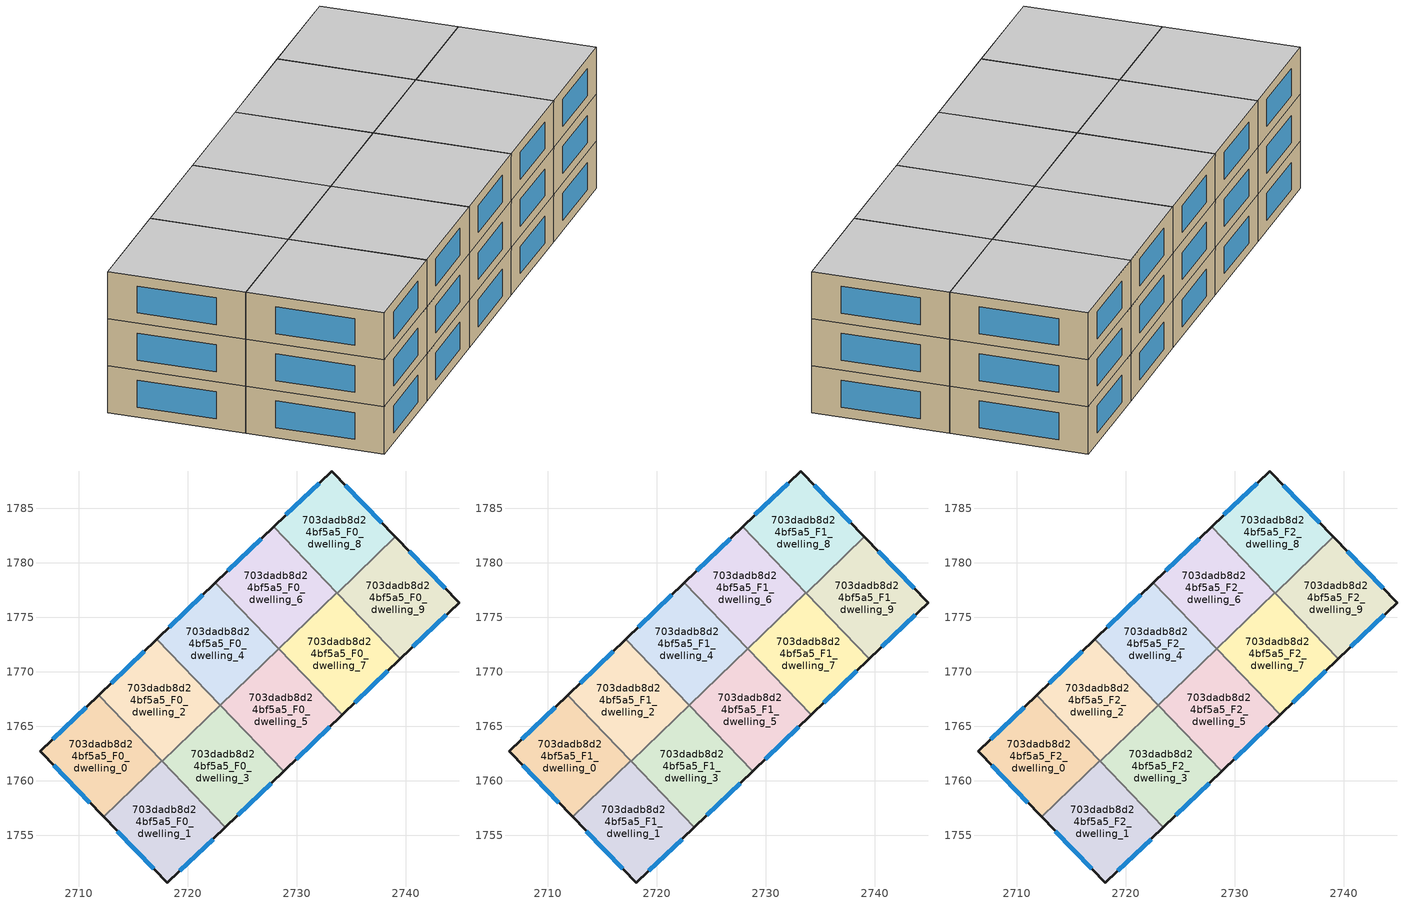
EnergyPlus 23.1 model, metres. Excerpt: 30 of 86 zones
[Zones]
703dadb8d24bf5a5_F0_dwelling_0
 floor ground (EU_floor_Construction): 2711.8,1767.86 2717.61,1761.82 2712.26,1756.67 2706.43,1762.7 z0
 wall outside (EU_wall_Construction): 2711.8,1767.86 2706.43,1762.7 2712.26,1756.67 z0:3
 wall to 703dadb8d24bf5a5_F0_dwelling_1 (EU_wall_Construction): 2712.26,1756.67 2717.61,1761.82 z0:3
 wall to 703dadb8d24bf5a5_F0_dwelling_2 (EU_wall_Construction): 2717.61,1761.82 2711.8,1767.86 z0:3
 window (EU_Window_Construction): 2707.68,1761.41 2711.01,1757.96 / 2710.65,1766.75 2707.58,1763.8 z0.64:2.36
703dadb8d24bf5a5_F0_dwelling_1
 floor ground (EU_floor_Construction): 2717.61,1761.82 2723.45,1755.75 2718.12,1750.63 2712.26,1756.67 z0
 wall outside (EU_wall_Construction): 2712.26,1756.67 2718.12,1750.63 2723.45,1755.75 z0:3
 wall to 703dadb8d24bf5a5_F0_dwelling_3 (EU_wall_Construction): 2723.45,1755.75 2717.62,1761.8 z0:3
 wall to 703dadb8d24bf5a5_F0_dwelling_2 (EU_wall_Construction): 2717.62,1761.8 2717.61,1761.82 z0:3
 window (EU_Window_Construction): 2713.52,1755.38 2716.87,1751.92 / 2719.26,1751.72 2722.31,1754.65 z0.64:2.36
703dadb8d24bf5a5_F0_dwelling_2
 floor ground (EU_floor_Construction): 2717.15,1773 2722.97,1766.95 2717.62,1761.8 2711.8,1767.86 z0
 wall outside (EU_wall_Construction): 2717.15,1773 2711.8,1767.86 z0:3
 wall to 703dadb8d24bf5a5_F0_dwelling_3 (EU_wall_Construction): 2717.62,1761.8 2722.97,1766.95 z0:3
 wall to 703dadb8d24bf5a5_F0_dwelling_4 (EU_wall_Construction): 2722.97,1766.95 2717.15,1773 z0:3
 window (EU_Window_Construction): 2716.01,1771.9 2712.95,1768.96 z0.64:2.36
703dadb8d24bf5a5_F0_dwelling_3
 floor ground (EU_floor_Construction): 2722.97,1766.95 2728.79,1760.89 2723.45,1755.75 2717.62,1761.8 z0
 wall outside (EU_wall_Construction): 2723.45,1755.75 2728.79,1760.89 z0:3
 wall to 703dadb8d24bf5a5_F0_dwelling_5 (EU_wall_Construction): 2728.79,1760.89 2722.97,1766.94 z0:3
 window (EU_Window_Construction): 2724.59,1756.85 2727.65,1759.79 z0.64:2.36
703dadb8d24bf5a5_F0_dwelling_4
 floor ground (EU_floor_Construction): 2722.5,1778.14 2728.32,1772.09 2722.97,1766.95 2717.15,1773 z0
 wall outside (EU_wall_Construction): 2722.5,1778.14 2717.15,1773 z0:3
 wall to 703dadb8d24bf5a5_F0_dwelling_5 (EU_wall_Construction): 2722.97,1766.95 2728.32,1772.09 z0:3
 wall to 703dadb8d24bf5a5_F0_dwelling_6 (EU_wall_Construction): 2728.32,1772.09 2722.5,1778.14 z0:3
 window (EU_Window_Construction): 2721.36,1777.04 2718.3,1774.1 z0.64:2.36
703dadb8d24bf5a5_F0_dwelling_5
 floor ground (EU_floor_Construction): 2728.32,1772.09 2734.14,1766.03 2728.79,1760.89 2722.97,1766.95 z0
 wall outside (EU_wall_Construction): 2728.79,1760.89 2734.14,1766.03 z0:3
 wall to 703dadb8d24bf5a5_F0_dwelling_7 (EU_wall_Construction): 2734.14,1766.03 2728.32,1772.09 z0:3
 window (EU_Window_Construction): 2729.94,1761.99 2733,1764.93 z0.64:2.36
703dadb8d24bf5a5_F0_dwelling_6
 floor ground (EU_floor_Construction): 2727.85,1783.28 2733.67,1777.23 2728.32,1772.09 2722.5,1778.14 z0
 wall outside (EU_wall_Construction): 2727.85,1783.28 2722.5,1778.14 z0:3
 wall to 703dadb8d24bf5a5_F0_dwelling_7 (EU_wall_Construction): 2728.32,1772.09 2733.67,1777.23 z0:3
 wall to 703dadb8d24bf5a5_F0_dwelling_8 (EU_wall_Construction): 2733.67,1777.23 2727.85,1783.28 z0:3
 window (EU_Window_Construction): 2726.71,1782.18 2723.65,1779.24 z0.64:2.36
703dadb8d24bf5a5_F0_dwelling_7
 floor ground (EU_floor_Construction): 2733.67,1777.23 2739.49,1771.18 2734.14,1766.03 2728.32,1772.09 z0
 wall outside (EU_wall_Construction): 2734.14,1766.03 2739.49,1771.18 z0:3
 wall to 703dadb8d24bf5a5_F0_dwelling_9 (EU_wall_Construction): 2739.49,1771.18 2733.69,1777.22 z0:3
 wall to 703dadb8d24bf5a5_F0_dwelling_8 (EU_wall_Construction): 2733.69,1777.22 2733.67,1777.23 z0:3
 window (EU_Window_Construction): 2735.29,1767.14 2738.35,1770.08 z0.64:2.36
703dadb8d24bf5a5_F0_dwelling_8
 floor ground (EU_floor_Construction): 2733.18,1788.4 2739.04,1782.36 2733.69,1777.22 2727.85,1783.28 z0
 wall outside (EU_wall_Construction): 2739.04,1782.36 2733.18,1788.4 2727.85,1783.28 z0:3
 wall to 703dadb8d24bf5a5_F0_dwelling_9 (EU_wall_Construction): 2733.69,1777.22 2739.04,1782.36 z0:3
 window (EU_Window_Construction): 2737.78,1783.66 2734.44,1787.11 / 2732.04,1787.31 2729,1784.38 z0.64:2.36
703dadb8d24bf5a5_F0_dwelling_9
 floor ground (EU_floor_Construction): 2739.04,1782.36 2744.87,1776.35 2739.49,1771.18 2733.69,1777.22 z0
 wall outside (EU_wall_Construction): 2739.49,1771.18 2744.87,1776.35 2739.04,1782.36 z0:3
 window (EU_Window_Construction): 2743.62,1777.64 2740.29,1781.07 / 2740.65,1772.29 2743.72,1775.24 z0.64:2.36
703dadb8d24bf5a5_F1_dwelling_0
 floor to 703dadb8d24bf5a5_F0_dwelling_0 (EU_floor_Construction): 2711.8,1767.86 2717.61,1761.82 2712.26,1756.67 2706.43,1762.7 z3
 wall outside (EU_wall_Construction): 2711.8,1767.86 2706.43,1762.7 2712.26,1756.67 z3:6
 wall to 703dadb8d24bf5a5_F1_dwelling_1 (EU_wall_Construction): 2712.26,1756.67 2717.61,1761.82 z3:6
 wall to 703dadb8d24bf5a5_F1_dwelling_2 (EU_wall_Construction): 2717.61,1761.82 2711.8,1767.86 z3:6
 window (EU_Window_Construction): 2707.68,1761.41 2711.01,1757.96 / 2710.65,1766.75 2707.58,1763.8 z3.64:5.36
703dadb8d24bf5a5_F1_dwelling_1
 floor to 703dadb8d24bf5a5_F0_dwelling_1 (EU_floor_Construction): 2717.61,1761.82 2723.45,1755.75 2718.12,1750.63 2712.26,1756.67 z3
 wall outside (EU_wall_Construction): 2712.26,1756.67 2718.12,1750.63 2723.45,1755.75 z3:6
 wall to 703dadb8d24bf5a5_F1_dwelling_3 (EU_wall_Construction): 2723.45,1755.75 2717.62,1761.8 z3:6
 wall to 703dadb8d24bf5a5_F1_dwelling_2 (EU_wall_Construction): 2717.62,1761.8 2717.61,1761.82 z3:6
 window (EU_Window_Construction): 2713.52,1755.38 2716.87,1751.92 / 2719.26,1751.72 2722.31,1754.65 z3.64:5.36
703dadb8d24bf5a5_F1_dwelling_2
 floor to 703dadb8d24bf5a5_F0_dwelling_2 (EU_floor_Construction): 2717.15,1773 2722.97,1766.95 2717.62,1761.8 2711.8,1767.86 z3
 wall outside (EU_wall_Construction): 2717.15,1773 2711.8,1767.86 z3:6
 wall to 703dadb8d24bf5a5_F1_dwelling_3 (EU_wall_Construction): 2717.62,1761.8 2722.97,1766.95 z3:6
 wall to 703dadb8d24bf5a5_F1_dwelling_4 (EU_wall_Construction): 2722.97,1766.95 2717.15,1773 z3:6
 window (EU_Window_Construction): 2716.01,1771.9 2712.95,1768.96 z3.64:5.36
703dadb8d24bf5a5_F1_dwelling_3
 floor to 703dadb8d24bf5a5_F0_dwelling_3 (EU_floor_Construction): 2722.97,1766.95 2728.79,1760.89 2723.45,1755.75 2717.62,1761.8 z3
 wall outside (EU_wall_Construction): 2723.45,1755.75 2728.79,1760.89 z3:6
 wall to 703dadb8d24bf5a5_F1_dwelling_5 (EU_wall_Construction): 2728.79,1760.89 2722.97,1766.94 z3:6
 window (EU_Window_Construction): 2724.59,1756.85 2727.65,1759.79 z3.64:5.36
703dadb8d24bf5a5_F1_dwelling_4
 floor to 703dadb8d24bf5a5_F0_dwelling_4 (EU_floor_Construction): 2722.5,1778.14 2728.32,1772.09 2722.97,1766.95 2717.15,1773 z3
 wall outside (EU_wall_Construction): 2722.5,1778.14 2717.15,1773 z3:6
 wall to 703dadb8d24bf5a5_F1_dwelling_5 (EU_wall_Construction): 2722.97,1766.95 2728.32,1772.09 z3:6
 wall to 703dadb8d24bf5a5_F1_dwelling_6 (EU_wall_Construction): 2728.32,1772.09 2722.5,1778.14 z3:6
 window (EU_Window_Construction): 2721.36,1777.04 2718.3,1774.1 z3.64:5.36
703dadb8d24bf5a5_F1_dwelling_5
 floor to 703dadb8d24bf5a5_F0_dwelling_5 (EU_floor_Construction): 2728.32,1772.09 2734.14,1766.03 2728.79,1760.89 2722.97,1766.95 z3
 wall outside (EU_wall_Construction): 2728.79,1760.89 2734.14,1766.03 z3:6
 wall to 703dadb8d24bf5a5_F1_dwelling_7 (EU_wall_Construction): 2734.14,1766.03 2728.32,1772.09 z3:6
 window (EU_Window_Construction): 2729.94,1761.99 2733,1764.93 z3.64:5.36
703dadb8d24bf5a5_F1_dwelling_6
 floor to 703dadb8d24bf5a5_F0_dwelling_6 (EU_floor_Construction): 2727.85,1783.28 2733.67,1777.23 2728.32,1772.09 2722.5,1778.14 z3
 wall outside (EU_wall_Construction): 2727.85,1783.28 2722.5,1778.14 z3:6
 wall to 703dadb8d24bf5a5_F1_dwelling_7 (EU_wall_Construction): 2728.32,1772.09 2733.67,1777.23 z3:6
 wall to 703dadb8d24bf5a5_F1_dwelling_8 (EU_wall_Construction): 2733.67,1777.23 2727.85,1783.28 z3:6
 window (EU_Window_Construction): 2726.71,1782.18 2723.65,1779.24 z3.64:5.36
703dadb8d24bf5a5_F1_dwelling_7
 floor to 703dadb8d24bf5a5_F0_dwelling_7 (EU_floor_Construction): 2733.67,1777.23 2739.49,1771.18 2734.14,1766.03 2728.32,1772.09 z3
 wall outside (EU_wall_Construction): 2734.14,1766.03 2739.49,1771.18 z3:6
 wall to 703dadb8d24bf5a5_F1_dwelling_9 (EU_wall_Construction): 2739.49,1771.18 2733.69,1777.22 z3:6
 wall to 703dadb8d24bf5a5_F1_dwelling_8 (EU_wall_Construction): 2733.69,1777.22 2733.67,1777.23 z3:6
 window (EU_Window_Construction): 2735.29,1767.14 2738.35,1770.08 z3.64:5.36
703dadb8d24bf5a5_F1_dwelling_8
 floor to 703dadb8d24bf5a5_F0_dwelling_8 (EU_floor_Construction): 2733.18,1788.4 2739.04,1782.36 2733.69,1777.22 2727.85,1783.28 z3
 wall outside (EU_wall_Construction): 2739.04,1782.36 2733.18,1788.4 2727.85,1783.28 z3:6
 wall to 703dadb8d24bf5a5_F1_dwelling_9 (EU_wall_Construction): 2733.69,1777.22 2739.04,1782.36 z3:6
 window (EU_Window_Construction): 2737.78,1783.66 2734.44,1787.11 / 2732.04,1787.31 2729,1784.38 z3.64:5.36
703dadb8d24bf5a5_F1_dwelling_9
 floor to 703dadb8d24bf5a5_F0_dwelling_9 (EU_floor_Construction): 2739.04,1782.36 2744.87,1776.35 2739.49,1771.18 2733.69,1777.22 z3
 wall outside (EU_wall_Construction): 2739.49,1771.18 2744.87,1776.35 2739.04,1782.36 z3:6
 window (EU_Window_Construction): 2743.62,1777.64 2740.29,1781.07 / 2740.65,1772.29 2743.72,1775.24 z3.64:5.36
703dadb8d24bf5a5_F2_dwelling_0
 floor to 703dadb8d24bf5a5_F1_dwelling_0 (EU_floor_Construction): 2711.8,1767.86 2717.61,1761.82 2712.26,1756.67 2706.43,1762.7 z6
 wall outside (EU_wall_Construction): 2711.8,1767.86 2706.43,1762.7 2712.26,1756.67 z6:9
 wall to 703dadb8d24bf5a5_F2_dwelling_1 (EU_wall_Construction): 2712.26,1756.67 2717.61,1761.82 z6:9
 wall to 703dadb8d24bf5a5_F2_dwelling_2 (EU_wall_Construction): 2717.61,1761.82 2711.8,1767.86 z6:9
 window (EU_Window_Construction): 2707.68,1761.41 2711.01,1757.96 / 2710.65,1766.75 2707.58,1763.8 z6.64:8.36
 ceiling to 703dadb8d24bf5a5_F3_dwelling_0 (EU_floor_Construction): 2717.61,1761.82 2711.8,1767.86 2706.43,1762.7 2712.26,1756.67 z9
703dadb8d24bf5a5_F2_dwelling_1
 floor to 703dadb8d24bf5a5_F1_dwelling_1 (EU_floor_Construction): 2717.61,1761.82 2723.45,1755.75 2718.12,1750.63 2712.26,1756.67 z6
 wall outside (EU_wall_Construction): 2712.26,1756.67 2718.12,1750.63 2723.45,1755.75 z6:9
 wall to 703dadb8d24bf5a5_F2_dwelling_3 (EU_wall_Construction): 2723.45,1755.75 2717.62,1761.8 z6:9
 wall to 703dadb8d24bf5a5_F2_dwelling_2 (EU_wall_Construction): 2717.62,1761.8 2717.61,1761.82 z6:9
 window (EU_Window_Construction): 2713.52,1755.38 2716.87,1751.92 / 2719.26,1751.72 2722.31,1754.65 z6.64:8.36
 ceiling to 703dadb8d24bf5a5_F3_dwelling_1 (EU_floor_Construction): 2723.45,1755.75 2717.61,1761.82 2712.26,1756.67 2718.12,1750.63 z9
703dadb8d24bf5a5_F2_dwelling_2
 floor to 703dadb8d24bf5a5_F1_dwelling_2 (EU_floor_Construction): 2717.15,1773 2722.97,1766.95 2717.62,1761.8 2711.8,1767.86 z6
 wall outside (EU_wall_Construction): 2717.15,1773 2711.8,1767.86 z6:9
 wall to 703dadb8d24bf5a5_F2_dwelling_3 (EU_wall_Construction): 2717.62,1761.8 2722.97,1766.95 z6:9
 wall to 703dadb8d24bf5a5_F2_dwelling_4 (EU_wall_Construction): 2722.97,1766.95 2717.15,1773 z6:9
 window (EU_Window_Construction): 2716.01,1771.9 2712.95,1768.96 z6.64:8.36
 ceiling to 703dadb8d24bf5a5_F3_dwelling_2 (EU_floor_Construction): 2722.97,1766.95 2717.15,1773 2711.8,1767.86 2717.62,1761.8 z9
703dadb8d24bf5a5_F2_dwelling_3
 floor to 703dadb8d24bf5a5_F1_dwelling_3 (EU_floor_Construction): 2722.97,1766.95 2728.79,1760.89 2723.45,1755.75 2717.62,1761.8 z6
 wall outside (EU_wall_Construction): 2723.45,1755.75 2728.79,1760.89 z6:9
 wall to 703dadb8d24bf5a5_F2_dwelling_5 (EU_wall_Construction): 2728.79,1760.89 2722.97,1766.94 z6:9
 window (EU_Window_Construction): 2724.59,1756.85 2727.65,1759.79 z6.64:8.36
 ceiling to 703dadb8d24bf5a5_F3_dwelling_3 (EU_floor_Construction): 2728.79,1760.89 2722.97,1766.95 2717.62,1761.8 2723.45,1755.75 z9
703dadb8d24bf5a5_F2_dwelling_4
 floor to 703dadb8d24bf5a5_F1_dwelling_4 (EU_floor_Construction): 2722.5,1778.14 2728.32,1772.09 2722.97,1766.95 2717.15,1773 z6
 wall outside (EU_wall_Construction): 2722.5,1778.14 2717.15,1773 z6:9
 wall to 703dadb8d24bf5a5_F2_dwelling_5 (EU_wall_Construction): 2722.97,1766.95 2728.32,1772.09 z6:9
 wall to 703dadb8d24bf5a5_F2_dwelling_6 (EU_wall_Construction): 2728.32,1772.09 2722.5,1778.14 z6:9
 window (EU_Window_Construction): 2721.36,1777.04 2718.3,1774.1 z6.64:8.36
 ceiling to 703dadb8d24bf5a5_F3_dwelling_4 (EU_floor_Construction): 2728.32,1772.09 2722.5,1778.14 2717.15,1773 2722.97,1766.95 z9
703dadb8d24bf5a5_F2_dwelling_5
 floor to 703dadb8d24bf5a5_F1_dwelling_5 (EU_floor_Construction): 2728.32,1772.09 2734.14,1766.03 2728.79,1760.89 2722.97,1766.95 z6
 wall outside (EU_wall_Construction): 2728.79,1760.89 2734.14,1766.03 z6:9
 wall to 703dadb8d24bf5a5_F2_dwelling_7 (EU_wall_Construction): 2734.14,1766.03 2728.32,1772.09 z6:9
 window (EU_Window_Construction): 2729.94,1761.99 2733,1764.93 z6.64:8.36
 ceiling to 703dadb8d24bf5a5_F3_dwelling_5 (EU_floor_Construction): 2734.14,1766.03 2728.32,1772.09 2722.97,1766.95 2728.79,1760.89 z9
703dadb8d24bf5a5_F2_dwelling_6
 floor to 703dadb8d24bf5a5_F1_dwelling_6 (EU_floor_Construction): 2727.85,1783.28 2733.67,1777.23 2728.32,1772.09 2722.5,1778.14 z6
 wall outside (EU_wall_Construction): 2727.85,1783.28 2722.5,1778.14 z6:9
 wall to 703dadb8d24bf5a5_F2_dwelling_7 (EU_wall_Construction): 2728.32,1772.09 2733.67,1777.23 z6:9
 wall to 703dadb8d24bf5a5_F2_dwelling_8 (EU_wall_Construction): 2733.67,1777.23 2727.85,1783.28 z6:9
 window (EU_Window_Construction): 2726.71,1782.18 2723.65,1779.24 z6.64:8.36
 ceiling to 703dadb8d24bf5a5_F3_dwelling_6 (EU_floor_Construction): 2733.67,1777.23 2727.85,1783.28 2722.5,1778.14 2728.32,1772.09 z9
703dadb8d24bf5a5_F2_dwelling_7
 floor to 703dadb8d24bf5a5_F1_dwelling_7 (EU_floor_Construction): 2733.67,1777.23 2739.49,1771.18 2734.14,1766.03 2728.32,1772.09 z6
 wall outside (EU_wall_Construction): 2734.14,1766.03 2739.49,1771.18 z6:9
 wall to 703dadb8d24bf5a5_F2_dwelling_9 (EU_wall_Construction): 2739.49,1771.18 2733.69,1777.22 z6:9
 wall to 703dadb8d24bf5a5_F2_dwelling_8 (EU_wall_Construction): 2733.69,1777.22 2733.67,1777.23 z6:9
 window (EU_Window_Construction): 2735.29,1767.14 2738.35,1770.08 z6.64:8.36
 ceiling to 703dadb8d24bf5a5_F3_dwelling_7 (EU_floor_Construction): 2739.49,1771.18 2733.67,1777.23 2728.32,1772.09 2734.14,1766.03 z9
703dadb8d24bf5a5_F2_dwelling_8
 floor to 703dadb8d24bf5a5_F1_dwelling_8 (EU_floor_Construction): 2733.18,1788.4 2739.04,1782.36 2733.69,1777.22 2727.85,1783.28 z6
 wall outside (EU_wall_Construction): 2739.04,1782.36 2733.18,1788.4 2727.85,1783.28 z6:9
 wall to 703dadb8d24bf5a5_F2_dwelling_9 (EU_wall_Construction): 2733.69,1777.22 2739.04,1782.36 z6:9
 window (EU_Window_Construction): 2737.78,1783.66 2734.44,1787.11 / 2732.04,1787.31 2729,1784.38 z6.64:8.36
 ceiling to 703dadb8d24bf5a5_F3_dwelling_8 (EU_floor_Construction): 2739.04,1782.36 2733.18,1788.4 2727.85,1783.28 2733.69,1777.22 z9
703dadb8d24bf5a5_F2_dwelling_9
 floor to 703dadb8d24bf5a5_F1_dwelling_9 (EU_floor_Construction): 2739.04,1782.36 2744.87,1776.35 2739.49,1771.18 2733.69,1777.22 z6
 wall outside (EU_wall_Construction): 2739.49,1771.18 2744.87,1776.35 2739.04,1782.36 z6:9
 window (EU_Window_Construction): 2743.62,1777.64 2740.29,1781.07 / 2740.65,1772.29 2743.72,1775.24 z6.64:8.36
 ceiling to 703dadb8d24bf5a5_F3_dwelling_9 (EU_floor_Construction): 2744.87,1776.35 2739.04,1782.36 2733.69,1777.22 2739.49,1771.18 z9
[Building]
EU S2 Campaign: North Axis=0; Terrain=City; Solar Distribution=FullExterior
[Site:Location]
Yerevan-Zvartnots.Intl.AP: Latitude=40.15; Longitude=44.383; Time Zone=4; Elevation=854
[SizingPeriod:WeatherFileDays]
AnnualSizingPeriod: Begin Month=1; Begin Day of Month=1; End Month=12; End Day of Month=31; Day of Week for Start Day=Monday; Use Weather File Daylight Saving Period=No; Use Weather File Rain and Snow Indicators=No
[MATERIAL]
EU_InternalMass_Material: Roughness=MediumRough; Thickness=0.1; Conductivity=1; Density=1800; Specific Heat=900; Thermal Absorptance=0.9; Solar Absorptance=0.7; Visible Absorptance=0.7
[MATERIAL:NOMASS] Roughness=MediumRough; Thermal Absorptance=0.9; Solar Absorptance=0.7; Visible Absorptance=0.7
Name | Thermal Resistance
EU_wall_NoMass | 1.05043
EU_floor_NoMass | 0.478065
[WINDOWMATERIAL:SIMPLEGLAZINGSYSTEM]
EU_Window_SimpleGlazing: UFactor=2.5566; Solar Heat Gain Coefficient=0.75; Visible Transmittance=0.75
[CONSTRUCTION]
EU_wall_Construction: EU_wall_NoMass
EU_floor_Construction: EU_floor_NoMass
EU_Window_Construction: EU_Window_SimpleGlazing
EU_InternalMass_Construction: EU_InternalMass_Material
[ZONE] Type=1; Multiplier=1; Ceiling Height=autocalculate; Floor Area=autocalculate; Part of Total Floor Area=Yes
Name | Volume
703dadb8d24bf5a5_F0_dwelling_0; 703dadb8d24bf5a5_F1_dwelling_0; 703dadb8d24bf5a5_F2_dwelling_0 | 186.965
703dadb8d24bf5a5_F0_dwelling_1; 703dadb8d24bf5a5_F1_dwelling_1; 703dadb8d24bf5a5_F2_dwelling_1; 703dadb8d24bf5a5_F0_dwelling_6; 703dadb8d24bf5a5_F1_dwelling_6; 703dadb8d24bf5a5_F2_dwelling_6 | 186.95
703dadb8d24bf5a5_F0_dwelling_2; 703dadb8d24bf5a5_F1_dwelling_2; 703dadb8d24bf5a5_F2_dwelling_2; 703dadb8d24bf5a5_F0_dwelling_3; 703dadb8d24bf5a5_F1_dwelling_3; 703dadb8d24bf5a5_F2_dwelling_3 | 186.977
703dadb8d24bf5a5_F0_dwelling_4; 703dadb8d24bf5a5_F1_dwelling_4; 703dadb8d24bf5a5_F2_dwelling_4 | 186.962
703dadb8d24bf5a5_F0_dwelling_5; 703dadb8d24bf5a5_F1_dwelling_5; 703dadb8d24bf5a5_F2_dwelling_5 | 186.946
703dadb8d24bf5a5_F0_dwelling_7; 703dadb8d24bf5a5_F1_dwelling_7; 703dadb8d24bf5a5_F2_dwelling_7 | 186.981
703dadb8d24bf5a5_F0_dwelling_8; 703dadb8d24bf5a5_F1_dwelling_8; 703dadb8d24bf5a5_F2_dwelling_8 | 186.954
703dadb8d24bf5a5_F0_dwelling_9; 703dadb8d24bf5a5_F1_dwelling_9; 703dadb8d24bf5a5_F2_dwelling_9 | 186.979
[INTERNALMASS] Construction=EU_InternalMass_Construction
Name | Zone or ZoneList | Surface Area
703dadb8d24bf5a5_F0_dwelling_0_EU_InternalMass | 703dadb8d24bf5a5_F0_dwelling_0 | 62.3215
703dadb8d24bf5a5_F0_dwelling_1_EU_InternalMass | 703dadb8d24bf5a5_F0_dwelling_1 | 62.3163
703dadb8d24bf5a5_F0_dwelling_2_EU_InternalMass | 703dadb8d24bf5a5_F0_dwelling_2 | 62.3256
703dadb8d24bf5a5_F0_dwelling_3_EU_InternalMass | 703dadb8d24bf5a5_F0_dwelling_3 | 62.3255
703dadb8d24bf5a5_F0_dwelling_4_EU_InternalMass | 703dadb8d24bf5a5_F0_dwelling_4 | 62.3204
703dadb8d24bf5a5_F0_dwelling_5_EU_InternalMass | 703dadb8d24bf5a5_F0_dwelling_5 | 62.3151
703dadb8d24bf5a5_F0_dwelling_6_EU_InternalMass | 703dadb8d24bf5a5_F0_dwelling_6 | 62.3191
703dadb8d24bf5a5_F0_dwelling_7_EU_InternalMass | 703dadb8d24bf5a5_F0_dwelling_7 | 62.327
703dadb8d24bf5a5_F0_dwelling_8_EU_InternalMass | 703dadb8d24bf5a5_F0_dwelling_8 | 62.3207
703dadb8d24bf5a5_F0_dwelling_9_EU_InternalMass | 703dadb8d24bf5a5_F0_dwelling_9 | 62.3262
703dadb8d24bf5a5_F1_dwelling_0_EU_InternalMass | 703dadb8d24bf5a5_F1_dwelling_0 | 62.3215
703dadb8d24bf5a5_F1_dwelling_1_EU_InternalMass | 703dadb8d24bf5a5_F1_dwelling_1 | 62.3163
703dadb8d24bf5a5_F1_dwelling_2_EU_InternalMass | 703dadb8d24bf5a5_F1_dwelling_2 | 62.3256
703dadb8d24bf5a5_F1_dwelling_3_EU_InternalMass | 703dadb8d24bf5a5_F1_dwelling_3 | 62.3255
703dadb8d24bf5a5_F1_dwelling_4_EU_InternalMass | 703dadb8d24bf5a5_F1_dwelling_4 | 62.3204
703dadb8d24bf5a5_F1_dwelling_5_EU_InternalMass | 703dadb8d24bf5a5_F1_dwelling_5 | 62.3151
703dadb8d24bf5a5_F1_dwelling_6_EU_InternalMass | 703dadb8d24bf5a5_F1_dwelling_6 | 62.3191
703dadb8d24bf5a5_F1_dwelling_7_EU_InternalMass | 703dadb8d24bf5a5_F1_dwelling_7 | 62.327
703dadb8d24bf5a5_F1_dwelling_8_EU_InternalMass | 703dadb8d24bf5a5_F1_dwelling_8 | 62.3207
703dadb8d24bf5a5_F1_dwelling_9_EU_InternalMass | 703dadb8d24bf5a5_F1_dwelling_9 | 62.3262
703dadb8d24bf5a5_F2_dwelling_0_EU_InternalMass | 703dadb8d24bf5a5_F2_dwelling_0 | 62.3215
703dadb8d24bf5a5_F2_dwelling_1_EU_InternalMass | 703dadb8d24bf5a5_F2_dwelling_1 | 62.3163
703dadb8d24bf5a5_F2_dwelling_2_EU_InternalMass | 703dadb8d24bf5a5_F2_dwelling_2 | 62.3256
703dadb8d24bf5a5_F2_dwelling_3_EU_InternalMass | 703dadb8d24bf5a5_F2_dwelling_3 | 62.3255
703dadb8d24bf5a5_F2_dwelling_4_EU_InternalMass | 703dadb8d24bf5a5_F2_dwelling_4 | 62.3204
703dadb8d24bf5a5_F2_dwelling_5_EU_InternalMass | 703dadb8d24bf5a5_F2_dwelling_5 | 62.3151
703dadb8d24bf5a5_F2_dwelling_6_EU_InternalMass | 703dadb8d24bf5a5_F2_dwelling_6 | 62.3191
703dadb8d24bf5a5_F2_dwelling_7_EU_InternalMass | 703dadb8d24bf5a5_F2_dwelling_7 | 62.327
703dadb8d24bf5a5_F2_dwelling_8_EU_InternalMass | 703dadb8d24bf5a5_F2_dwelling_8 | 62.3207
703dadb8d24bf5a5_F2_dwelling_9_EU_InternalMass | 703dadb8d24bf5a5_F2_dwelling_9 | 62.3262
[OTHEREQUIPMENT] Fuel Type=Electricity; Design Level Calculation Method=Watts/Area; Power per Zone Floor Area=1; Fraction Latent=0; Fraction Radiant=0; Fraction Lost=0; Carbon Dioxide Generation Rate=0; EndUse Subcategory=EU_Step8_InternalGains
Name | Zone or ZoneList or Space or SpaceList | Schedule
EU_Step8_InternalGain_703dadb8d24bf5a5_F0_dwelling_0_f000 | 703dadb8d24bf5a5_F0_dwelling_0 | EU_Step8_GainSchedule_703dadb8d24bf5a5_F0_dwelling_0_f000
EU_Step8_InternalGain_703dadb8d24bf5a5_F0_dwelling_1_f000 | 703dadb8d24bf5a5_F0_dwelling_1 | EU_Step8_GainSchedule_703dadb8d24bf5a5_F0_dwelling_1_f000
EU_Step8_InternalGain_703dadb8d24bf5a5_F0_dwelling_2_f000 | 703dadb8d24bf5a5_F0_dwelling_2 | EU_Step8_GainSchedule_703dadb8d24bf5a5_F0_dwelling_2_f000
EU_Step8_InternalGain_703dadb8d24bf5a5_F0_dwelling_3_f000 | 703dadb8d24bf5a5_F0_dwelling_3 | EU_Step8_GainSchedule_703dadb8d24bf5a5_F0_dwelling_3_f000
EU_Step8_InternalGain_703dadb8d24bf5a5_F0_dwelling_4_f000 | 703dadb8d24bf5a5_F0_dwelling_4 | EU_Step8_GainSchedule_703dadb8d24bf5a5_F0_dwelling_4_f000
EU_Step8_InternalGain_703dadb8d24bf5a5_F0_dwelling_5_f000 | 703dadb8d24bf5a5_F0_dwelling_5 | EU_Step8_GainSchedule_703dadb8d24bf5a5_F0_dwelling_5_f000
EU_Step8_InternalGain_703dadb8d24bf5a5_F0_dwelling_6_f000 | 703dadb8d24bf5a5_F0_dwelling_6 | EU_Step8_GainSchedule_703dadb8d24bf5a5_F0_dwelling_6_f000
EU_Step8_InternalGain_703dadb8d24bf5a5_F0_dwelling_7_f000 | 703dadb8d24bf5a5_F0_dwelling_7 | EU_Step8_GainSchedule_703dadb8d24bf5a5_F0_dwelling_7_f000
EU_Step8_InternalGain_703dadb8d24bf5a5_F0_dwelling_8_f000 | 703dadb8d24bf5a5_F0_dwelling_8 | EU_Step8_GainSchedule_703dadb8d24bf5a5_F0_dwelling_8_f000
EU_Step8_InternalGain_703dadb8d24bf5a5_F0_dwelling_9_f000 | 703dadb8d24bf5a5_F0_dwelling_9 | EU_Step8_GainSchedule_703dadb8d24bf5a5_F0_dwelling_9_f000
EU_Step8_InternalGain_703dadb8d24bf5a5_F1_dwelling_0_f000 | 703dadb8d24bf5a5_F1_dwelling_0 | EU_Step8_GainSchedule_703dadb8d24bf5a5_F1_dwelling_0_f000
EU_Step8_InternalGain_703dadb8d24bf5a5_F1_dwelling_1_f000 | 703dadb8d24bf5a5_F1_dwelling_1 | EU_Step8_GainSchedule_703dadb8d24bf5a5_F1_dwelling_1_f000
EU_Step8_InternalGain_703dadb8d24bf5a5_F1_dwelling_2_f000 | 703dadb8d24bf5a5_F1_dwelling_2 | EU_Step8_GainSchedule_703dadb8d24bf5a5_F1_dwelling_2_f000
EU_Step8_InternalGain_703dadb8d24bf5a5_F1_dwelling_3_f000 | 703dadb8d24bf5a5_F1_dwelling_3 | EU_Step8_GainSchedule_703dadb8d24bf5a5_F1_dwelling_3_f000
EU_Step8_InternalGain_703dadb8d24bf5a5_F1_dwelling_4_f000 | 703dadb8d24bf5a5_F1_dwelling_4 | EU_Step8_GainSchedule_703dadb8d24bf5a5_F1_dwelling_4_f000
EU_Step8_InternalGain_703dadb8d24bf5a5_F1_dwelling_5_f000 | 703dadb8d24bf5a5_F1_dwelling_5 | EU_Step8_GainSchedule_703dadb8d24bf5a5_F1_dwelling_5_f000
EU_Step8_InternalGain_703dadb8d24bf5a5_F1_dwelling_6_f000 | 703dadb8d24bf5a5_F1_dwelling_6 | EU_Step8_GainSchedule_703dadb8d24bf5a5_F1_dwelling_6_f000
EU_Step8_InternalGain_703dadb8d24bf5a5_F1_dwelling_7_f000 | 703dadb8d24bf5a5_F1_dwelling_7 | EU_Step8_GainSchedule_703dadb8d24bf5a5_F1_dwelling_7_f000
EU_Step8_InternalGain_703dadb8d24bf5a5_F1_dwelling_8_f000 | 703dadb8d24bf5a5_F1_dwelling_8 | EU_Step8_GainSchedule_703dadb8d24bf5a5_F1_dwelling_8_f000
EU_Step8_InternalGain_703dadb8d24bf5a5_F1_dwelling_9_f000 | 703dadb8d24bf5a5_F1_dwelling_9 | EU_Step8_GainSchedule_703dadb8d24bf5a5_F1_dwelling_9_f000
EU_Step8_InternalGain_703dadb8d24bf5a5_F2_dwelling_0_f000 | 703dadb8d24bf5a5_F2_dwelling_0 | EU_Step8_GainSchedule_703dadb8d24bf5a5_F2_dwelling_0_f000
EU_Step8_InternalGain_703dadb8d24bf5a5_F2_dwelling_1_f000 | 703dadb8d24bf5a5_F2_dwelling_1 | EU_Step8_GainSchedule_703dadb8d24bf5a5_F2_dwelling_1_f000
EU_Step8_InternalGain_703dadb8d24bf5a5_F2_dwelling_2_f000 | 703dadb8d24bf5a5_F2_dwelling_2 | EU_Step8_GainSchedule_703dadb8d24bf5a5_F2_dwelling_2_f000
EU_Step8_InternalGain_703dadb8d24bf5a5_F2_dwelling_3_f000 | 703dadb8d24bf5a5_F2_dwelling_3 | EU_Step8_GainSchedule_703dadb8d24bf5a5_F2_dwelling_3_f000
EU_Step8_InternalGain_703dadb8d24bf5a5_F2_dwelling_4_f000 | 703dadb8d24bf5a5_F2_dwelling_4 | EU_Step8_GainSchedule_703dadb8d24bf5a5_F2_dwelling_4_f000
EU_Step8_InternalGain_703dadb8d24bf5a5_F2_dwelling_5_f000 | 703dadb8d24bf5a5_F2_dwelling_5 | EU_Step8_GainSchedule_703dadb8d24bf5a5_F2_dwelling_5_f000
EU_Step8_InternalGain_703dadb8d24bf5a5_F2_dwelling_6_f000 | 703dadb8d24bf5a5_F2_dwelling_6 | EU_Step8_GainSchedule_703dadb8d24bf5a5_F2_dwelling_6_f000
EU_Step8_InternalGain_703dadb8d24bf5a5_F2_dwelling_7_f000 | 703dadb8d24bf5a5_F2_dwelling_7 | EU_Step8_GainSchedule_703dadb8d24bf5a5_F2_dwelling_7_f000
EU_Step8_InternalGain_703dadb8d24bf5a5_F2_dwelling_8_f000 | 703dadb8d24bf5a5_F2_dwelling_8 | EU_Step8_GainSchedule_703dadb8d24bf5a5_F2_dwelling_8_f000
EU_Step8_InternalGain_703dadb8d24bf5a5_F2_dwelling_9_f000 | 703dadb8d24bf5a5_F2_dwelling_9 | EU_Step8_GainSchedule_703dadb8d24bf5a5_F2_dwelling_9_f000
[ZONEVENTILATION:DESIGNFLOWRATE] Schedule=EU_AlwaysOn; Design Flow Rate Calculation Method=AirChanges/Hour; Air Changes per Hour=0.557805; Ventilation Type=Natural; Fan Pressure Rise=0; Fan Total Efficiency=1; Constant Term Coefficient=1; Temperature Term Coefficient=0; Velocity Term Coefficient=0; Velocity Squared Term Coefficient=0; Minimum Indoor Temperature=-100; Maximum Indoor Temperature=100; Delta Temperature=-100; Minimum Outdoor Temperature=-100; Maximum Outdoor Temperature=100; Maximum Wind Speed=40
Name | Zone or ZoneList or Space or SpaceList
EU_ConstantAir_703dadb8d24bf5a5_F0_dwelling_0 | 703dadb8d24bf5a5_F0_dwelling_0
EU_ConstantAir_703dadb8d24bf5a5_F0_dwelling_1 | 703dadb8d24bf5a5_F0_dwelling_1
EU_ConstantAir_703dadb8d24bf5a5_F0_dwelling_2 | 703dadb8d24bf5a5_F0_dwelling_2
EU_ConstantAir_703dadb8d24bf5a5_F0_dwelling_3 | 703dadb8d24bf5a5_F0_dwelling_3
EU_ConstantAir_703dadb8d24bf5a5_F0_dwelling_4 | 703dadb8d24bf5a5_F0_dwelling_4
EU_ConstantAir_703dadb8d24bf5a5_F0_dwelling_5 | 703dadb8d24bf5a5_F0_dwelling_5
EU_ConstantAir_703dadb8d24bf5a5_F0_dwelling_6 | 703dadb8d24bf5a5_F0_dwelling_6
EU_ConstantAir_703dadb8d24bf5a5_F0_dwelling_7 | 703dadb8d24bf5a5_F0_dwelling_7
EU_ConstantAir_703dadb8d24bf5a5_F0_dwelling_8 | 703dadb8d24bf5a5_F0_dwelling_8
EU_ConstantAir_703dadb8d24bf5a5_F0_dwelling_9 | 703dadb8d24bf5a5_F0_dwelling_9
EU_ConstantAir_703dadb8d24bf5a5_F1_dwelling_0 | 703dadb8d24bf5a5_F1_dwelling_0
EU_ConstantAir_703dadb8d24bf5a5_F1_dwelling_1 | 703dadb8d24bf5a5_F1_dwelling_1
EU_ConstantAir_703dadb8d24bf5a5_F1_dwelling_2 | 703dadb8d24bf5a5_F1_dwelling_2
EU_ConstantAir_703dadb8d24bf5a5_F1_dwelling_3 | 703dadb8d24bf5a5_F1_dwelling_3
EU_ConstantAir_703dadb8d24bf5a5_F1_dwelling_4 | 703dadb8d24bf5a5_F1_dwelling_4
EU_ConstantAir_703dadb8d24bf5a5_F1_dwelling_5 | 703dadb8d24bf5a5_F1_dwelling_5
EU_ConstantAir_703dadb8d24bf5a5_F1_dwelling_6 | 703dadb8d24bf5a5_F1_dwelling_6
EU_ConstantAir_703dadb8d24bf5a5_F1_dwelling_7 | 703dadb8d24bf5a5_F1_dwelling_7
EU_ConstantAir_703dadb8d24bf5a5_F1_dwelling_8 | 703dadb8d24bf5a5_F1_dwelling_8
EU_ConstantAir_703dadb8d24bf5a5_F1_dwelling_9 | 703dadb8d24bf5a5_F1_dwelling_9
EU_ConstantAir_703dadb8d24bf5a5_F2_dwelling_0 | 703dadb8d24bf5a5_F2_dwelling_0
EU_ConstantAir_703dadb8d24bf5a5_F2_dwelling_1 | 703dadb8d24bf5a5_F2_dwelling_1
EU_ConstantAir_703dadb8d24bf5a5_F2_dwelling_2 | 703dadb8d24bf5a5_F2_dwelling_2
EU_ConstantAir_703dadb8d24bf5a5_F2_dwelling_3 | 703dadb8d24bf5a5_F2_dwelling_3
EU_ConstantAir_703dadb8d24bf5a5_F2_dwelling_4 | 703dadb8d24bf5a5_F2_dwelling_4
EU_ConstantAir_703dadb8d24bf5a5_F2_dwelling_5 | 703dadb8d24bf5a5_F2_dwelling_5
EU_ConstantAir_703dadb8d24bf5a5_F2_dwelling_6 | 703dadb8d24bf5a5_F2_dwelling_6
EU_ConstantAir_703dadb8d24bf5a5_F2_dwelling_7 | 703dadb8d24bf5a5_F2_dwelling_7
EU_ConstantAir_703dadb8d24bf5a5_F2_dwelling_8 | 703dadb8d24bf5a5_F2_dwelling_8
EU_ConstantAir_703dadb8d24bf5a5_F2_dwelling_9 | 703dadb8d24bf5a5_F2_dwelling_9
[HVACTEMPLATE:THERMOSTAT] Constant Heating Setpoint=20; Constant Cooling Setpoint=50
EU_HeatOnly_703dadb8d24bf5a5_F0_dwelling_0; EU_HeatOnly_703dadb8d24bf5a5_F0_dwelling_1; EU_HeatOnly_703dadb8d24bf5a5_F0_dwelling_2; EU_HeatOnly_703dadb8d24bf5a5_F0_dwelling_3; EU_HeatOnly_703dadb8d24bf5a5_F0_dwelling_4; EU_HeatOnly_703dadb8d24bf5a5_F0_dwelling_5; EU_HeatOnly_703dadb8d24bf5a5_F0_dwelling_6; EU_HeatOnly_703dadb8d24bf5a5_F0_dwelling_7; EU_HeatOnly_703dadb8d24bf5a5_F0_dwelling_8; EU_HeatOnly_703dadb8d24bf5a5_F0_dwelling_9; EU_HeatOnly_703dadb8d24bf5a5_F1_dwelling_0; EU_HeatOnly_703dadb8d24bf5a5_F1_dwelling_1; EU_HeatOnly_703dadb8d24bf5a5_F1_dwelling_2; EU_HeatOnly_703dadb8d24bf5a5_F1_dwelling_3; EU_HeatOnly_703dadb8d24bf5a5_F1_dwelling_4; EU_HeatOnly_703dadb8d24bf5a5_F1_dwelling_5; EU_HeatOnly_703dadb8d24bf5a5_F1_dwelling_6; EU_HeatOnly_703dadb8d24bf5a5_F1_dwelling_7; EU_HeatOnly_703dadb8d24bf5a5_F1_dwelling_8; EU_HeatOnly_703dadb8d24bf5a5_F1_dwelling_9; EU_HeatOnly_703dadb8d24bf5a5_F2_dwelling_0; EU_HeatOnly_703dadb8d24bf5a5_F2_dwelling_1; EU_HeatOnly_703dadb8d24bf5a5_F2_dwelling_2; EU_HeatOnly_703dadb8d24bf5a5_F2_dwelling_3; EU_HeatOnly_703dadb8d24bf5a5_F2_dwelling_4; EU_HeatOnly_703dadb8d24bf5a5_F2_dwelling_5; EU_HeatOnly_703dadb8d24bf5a5_F2_dwelling_6; EU_HeatOnly_703dadb8d24bf5a5_F2_dwelling_7; EU_HeatOnly_703dadb8d24bf5a5_F2_dwelling_8; EU_HeatOnly_703dadb8d24bf5a5_F2_dwelling_9; EU_HeatOnly_703dadb8d24bf5a5_F3_dwelling_0; EU_HeatOnly_703dadb8d24bf5a5_F3_dwelling_1; EU_HeatOnly_703dadb8d24bf5a5_F3_dwelling_2; EU_HeatOnly_703dadb8d24bf5a5_F3_dwelling_3; EU_HeatOnly_703dadb8d24bf5a5_F3_dwelling_4; EU_HeatOnly_703dadb8d24bf5a5_F3_dwelling_5; EU_HeatOnly_703dadb8d24bf5a5_F3_dwelling_6; EU_HeatOnly_703dadb8d24bf5a5_F3_dwelling_7; EU_HeatOnly_703dadb8d24bf5a5_F3_dwelling_8; EU_HeatOnly_703dadb8d24bf5a5_F3_dwelling_9; EU_HeatOnly_703dadb8d24bf5a5_F4_dwelling_0; EU_HeatOnly_703dadb8d24bf5a5_F4_dwelling_1; EU_HeatOnly_703dadb8d24bf5a5_F4_dwelling_2; EU_HeatOnly_703dadb8d24bf5a5_F4_dwelling_3; EU_HeatOnly_703dadb8d24bf5a5_F4_dwelling_4; EU_HeatOnly_703dadb8d24bf5a5_F4_dwelling_5; EU_HeatOnly_703dadb8d24bf5a5_F4_dwelling_6; EU_HeatOnly_703dadb8d24bf5a5_F4_dwelling_7; EU_HeatOnly_703dadb8d24bf5a5_F4_dwelling_8; EU_HeatOnly_703dadb8d24bf5a5_F4_dwelling_9; EU_HeatOnly_703dadb8d24bf5a5_F5_dwelling_0; EU_HeatOnly_703dadb8d24bf5a5_F5_dwelling_1; EU_HeatOnly_703dadb8d24bf5a5_F5_dwelling_2; EU_HeatOnly_703dadb8d24bf5a5_F5_dwelling_3; EU_HeatOnly_703dadb8d24bf5a5_F5_dwelling_4; EU_HeatOnly_703dadb8d24bf5a5_F5_dwelling_5; EU_HeatOnly_703dadb8d24bf5a5_F5_dwelling_6; EU_HeatOnly_703dadb8d24bf5a5_F5_dwelling_7; EU_HeatOnly_703dadb8d24bf5a5_F5_dwelling_8; EU_HeatOnly_703dadb8d24bf5a5_F6_dwelling_0; EU_HeatOnly_703dadb8d24bf5a5_F6_dwelling_1; EU_HeatOnly_703dadb8d24bf5a5_F6_dwelling_2; EU_HeatOnly_703dadb8d24bf5a5_F6_dwelling_3; EU_HeatOnly_703dadb8d24bf5a5_F6_dwelling_4; EU_HeatOnly_703dadb8d24bf5a5_F6_dwelling_5; EU_HeatOnly_703dadb8d24bf5a5_F6_dwelling_6; EU_HeatOnly_703dadb8d24bf5a5_F6_dwelling_7; EU_HeatOnly_703dadb8d24bf5a5_F6_dwelling_8; EU_HeatOnly_703dadb8d24bf5a5_F7_dwelling_0; EU_HeatOnly_703dadb8d24bf5a5_F7_dwelling_1; EU_HeatOnly_703dadb8d24bf5a5_F7_dwelling_2; EU_HeatOnly_703dadb8d24bf5a5_F7_dwelling_3; EU_HeatOnly_703dadb8d24bf5a5_F7_dwelling_4; EU_HeatOnly_703dadb8d24bf5a5_F7_dwelling_5; EU_HeatOnly_703dadb8d24bf5a5_F7_dwelling_6; EU_HeatOnly_703dadb8d24bf5a5_F7_dwelling_7; EU_HeatOnly_703dadb8d24bf5a5_F7_dwelling_8; EU_HeatOnly_703dadb8d24bf5a5_F8_dwelling_0; EU_HeatOnly_703dadb8d24bf5a5_F8_dwelling_1; EU_HeatOnly_703dadb8d24bf5a5_F8_dwelling_2; EU_HeatOnly_703dadb8d24bf5a5_F8_dwelling_3; EU_HeatOnly_703dadb8d24bf5a5_F8_dwelling_4; EU_HeatOnly_703dadb8d24bf5a5_F8_dwelling_5; EU_HeatOnly_703dadb8d24bf5a5_F8_dwelling_6; EU_HeatOnly_703dadb8d24bf5a5_F8_dwelling_7; EU_HeatOnly_703dadb8d24bf5a5_F8_dwelling_8
[HVACTEMPLATE:ZONE:IDEALLOADSAIRSYSTEM] System Availability Schedule=EU_AlwaysOn; Maximum Heating Supply Air Temperature=50; Minimum Cooling Supply Air Temperature=13; Maximum Heating Supply Air Humidity Ratio=0.0156; Minimum Cooling Supply Air Humidity Ratio=0.0077; Heating Limit=NoLimit; Cooling Limit=NoLimit; Heating Availability Schedule=EU_AlwaysOn; Cooling Availability Schedule=EU_CoolingOff; Dehumidification Control Type=ConstantSensibleHeatRatio; Cooling Sensible Heat Ratio=0.7; Dehumidification Setpoint=60; Humidification Control Type=None; Humidification Setpoint=30; Outdoor Air Method=None; Outdoor Air Flow Rate per Person=0.00944; Outdoor Air Flow Rate per Zone Floor Area=0; Outdoor Air Flow Rate per Zone=0; Demand Controlled Ventilation Type=None; Outdoor Air Economizer Type=NoEconomizer; Heat Recovery Type=None; Sensible Heat Recovery Effectiveness=0.7; Latent Heat Recovery Effectiveness=0.65
Name | Template Thermostat
703dadb8d24bf5a5_F0_dwelling_0 | EU_HeatOnly_703dadb8d24bf5a5_F0_dwelling_0
703dadb8d24bf5a5_F0_dwelling_1 | EU_HeatOnly_703dadb8d24bf5a5_F0_dwelling_1
703dadb8d24bf5a5_F0_dwelling_2 | EU_HeatOnly_703dadb8d24bf5a5_F0_dwelling_2
703dadb8d24bf5a5_F0_dwelling_3 | EU_HeatOnly_703dadb8d24bf5a5_F0_dwelling_3
703dadb8d24bf5a5_F0_dwelling_4 | EU_HeatOnly_703dadb8d24bf5a5_F0_dwelling_4
703dadb8d24bf5a5_F0_dwelling_5 | EU_HeatOnly_703dadb8d24bf5a5_F0_dwelling_5
703dadb8d24bf5a5_F0_dwelling_6 | EU_HeatOnly_703dadb8d24bf5a5_F0_dwelling_6
703dadb8d24bf5a5_F0_dwelling_7 | EU_HeatOnly_703dadb8d24bf5a5_F0_dwelling_7
703dadb8d24bf5a5_F0_dwelling_8 | EU_HeatOnly_703dadb8d24bf5a5_F0_dwelling_8
703dadb8d24bf5a5_F0_dwelling_9 | EU_HeatOnly_703dadb8d24bf5a5_F0_dwelling_9
703dadb8d24bf5a5_F1_dwelling_0 | EU_HeatOnly_703dadb8d24bf5a5_F1_dwelling_0
703dadb8d24bf5a5_F1_dwelling_1 | EU_HeatOnly_703dadb8d24bf5a5_F1_dwelling_1
703dadb8d24bf5a5_F1_dwelling_2 | EU_HeatOnly_703dadb8d24bf5a5_F1_dwelling_2
703dadb8d24bf5a5_F1_dwelling_3 | EU_HeatOnly_703dadb8d24bf5a5_F1_dwelling_3
703dadb8d24bf5a5_F1_dwelling_4 | EU_HeatOnly_703dadb8d24bf5a5_F1_dwelling_4
703dadb8d24bf5a5_F1_dwelling_5 | EU_HeatOnly_703dadb8d24bf5a5_F1_dwelling_5
703dadb8d24bf5a5_F1_dwelling_6 | EU_HeatOnly_703dadb8d24bf5a5_F1_dwelling_6
703dadb8d24bf5a5_F1_dwelling_7 | EU_HeatOnly_703dadb8d24bf5a5_F1_dwelling_7
703dadb8d24bf5a5_F1_dwelling_8 | EU_HeatOnly_703dadb8d24bf5a5_F1_dwelling_8
703dadb8d24bf5a5_F1_dwelling_9 | EU_HeatOnly_703dadb8d24bf5a5_F1_dwelling_9
703dadb8d24bf5a5_F2_dwelling_0 | EU_HeatOnly_703dadb8d24bf5a5_F2_dwelling_0
703dadb8d24bf5a5_F2_dwelling_1 | EU_HeatOnly_703dadb8d24bf5a5_F2_dwelling_1
703dadb8d24bf5a5_F2_dwelling_2 | EU_HeatOnly_703dadb8d24bf5a5_F2_dwelling_2
703dadb8d24bf5a5_F2_dwelling_3 | EU_HeatOnly_703dadb8d24bf5a5_F2_dwelling_3
703dadb8d24bf5a5_F2_dwelling_4 | EU_HeatOnly_703dadb8d24bf5a5_F2_dwelling_4
703dadb8d24bf5a5_F2_dwelling_5 | EU_HeatOnly_703dadb8d24bf5a5_F2_dwelling_5
703dadb8d24bf5a5_F2_dwelling_6 | EU_HeatOnly_703dadb8d24bf5a5_F2_dwelling_6
703dadb8d24bf5a5_F2_dwelling_7 | EU_HeatOnly_703dadb8d24bf5a5_F2_dwelling_7
703dadb8d24bf5a5_F2_dwelling_8 | EU_HeatOnly_703dadb8d24bf5a5_F2_dwelling_8
703dadb8d24bf5a5_F2_dwelling_9 | EU_HeatOnly_703dadb8d24bf5a5_F2_dwelling_9
[SIZING:ZONE] Zone Cooling Design Supply Air Temperature Input Method=SupplyAirTemperature; Zone Cooling Design Supply Air Temperature=13; Zone Heating Design Supply Air Temperature Input Method=SupplyAirTemperature; Zone Heating Design Supply Air Temperature=50; Zone Cooling Design Supply Air Humidity Ratio=0.008; Zone Heating Design Supply Air Humidity Ratio=0.008; Cooling Design Air Flow Method=DesignDay; Cooling Design Air Flow Rate=0; Cooling Minimum Air Flow per Zone Floor Area=0.000762; Cooling Minimum Air Flow=0; Cooling Minimum Air Flow Fraction=0.2; Heating Design Air Flow Method=DesignDay; Heating Design Air Flow Rate=0; Heating Maximum Air Flow per Zone Floor Area=0.002032; Heating Maximum Air Flow=0.141576; Heating Maximum Air Flow Fraction=0.3; Account for Dedicated Outdoor Air System=No; Dedicated Outdoor Air System Control Strategy=NeutralSupplyAir; Dedicated Outdoor Air Low Setpoint Temperature for Design=autosize; Dedicated Outdoor Air High Setpoint Temperature for Design=autosize; Zone Load Sizing Method=Sensible Load Only No Latent Load; Zone Latent Cooling Design Supply Air Humidity Ratio Input Method=HumidityRatioDifference; Zone Cooling Design Supply Air Humidity Ratio Difference=0.005; Zone Latent Heating Design Supply Air Humidity Ratio Input Method=HumidityRatioDifference; Zone Humidification Design Supply Air Humidity Ratio Difference=0.005
703dadb8d24bf5a5_F0_dwelling_0; 703dadb8d24bf5a5_F0_dwelling_1; 703dadb8d24bf5a5_F0_dwelling_2; 703dadb8d24bf5a5_F0_dwelling_3; 703dadb8d24bf5a5_F0_dwelling_4; 703dadb8d24bf5a5_F0_dwelling_5; 703dadb8d24bf5a5_F0_dwelling_6; 703dadb8d24bf5a5_F0_dwelling_7; 703dadb8d24bf5a5_F0_dwelling_8; 703dadb8d24bf5a5_F0_dwelling_9; 703dadb8d24bf5a5_F1_dwelling_0; 703dadb8d24bf5a5_F1_dwelling_1; 703dadb8d24bf5a5_F1_dwelling_2; 703dadb8d24bf5a5_F1_dwelling_3; 703dadb8d24bf5a5_F1_dwelling_4; 703dadb8d24bf5a5_F1_dwelling_5; 703dadb8d24bf5a5_F1_dwelling_6; 703dadb8d24bf5a5_F1_dwelling_7; 703dadb8d24bf5a5_F1_dwelling_8; 703dadb8d24bf5a5_F1_dwelling_9; 703dadb8d24bf5a5_F2_dwelling_0; 703dadb8d24bf5a5_F2_dwelling_1; 703dadb8d24bf5a5_F2_dwelling_2; 703dadb8d24bf5a5_F2_dwelling_3; 703dadb8d24bf5a5_F2_dwelling_4; 703dadb8d24bf5a5_F2_dwelling_5; 703dadb8d24bf5a5_F2_dwelling_6; 703dadb8d24bf5a5_F2_dwelling_7; 703dadb8d24bf5a5_F2_dwelling_8; 703dadb8d24bf5a5_F2_dwelling_9
[SCHEDULE:CONSTANT]
Name | Hourly Value
EU_AlwaysOn | 1
EU_CoolingOff | 0
[SCHEDULE:FILE] Column Number=1; Rows to Skip at Top=0; Number of Hours of Data=8760; Column Separator=Comma; Interpolate to Timestep=No; Minutes per Item=60; Adjust Schedule for Daylight Savings=Yes
Name | File
EU_Step8_GainSchedule_703dadb8d24bf5a5_F0_dwelling_0_f000 | ../../schedules/703dadb8d24bf5a5/703dadb8d24bf5a5_F0_dwelling_0_f000_gain.csv
EU_Step8_GainSchedule_703dadb8d24bf5a5_F0_dwelling_1_f000 | ../../schedules/703dadb8d24bf5a5/703dadb8d24bf5a5_F0_dwelling_1_f000_gain.csv
EU_Step8_GainSchedule_703dadb8d24bf5a5_F0_dwelling_2_f000 | ../../schedules/703dadb8d24bf5a5/703dadb8d24bf5a5_F0_dwelling_2_f000_gain.csv
EU_Step8_GainSchedule_703dadb8d24bf5a5_F0_dwelling_3_f000 | ../../schedules/703dadb8d24bf5a5/703dadb8d24bf5a5_F0_dwelling_3_f000_gain.csv
EU_Step8_GainSchedule_703dadb8d24bf5a5_F0_dwelling_4_f000 | ../../schedules/703dadb8d24bf5a5/703dadb8d24bf5a5_F0_dwelling_4_f000_gain.csv
EU_Step8_GainSchedule_703dadb8d24bf5a5_F0_dwelling_5_f000 | ../../schedules/703dadb8d24bf5a5/703dadb8d24bf5a5_F0_dwelling_5_f000_gain.csv
EU_Step8_GainSchedule_703dadb8d24bf5a5_F0_dwelling_6_f000 | ../../schedules/703dadb8d24bf5a5/703dadb8d24bf5a5_F0_dwelling_6_f000_gain.csv
EU_Step8_GainSchedule_703dadb8d24bf5a5_F0_dwelling_7_f000 | ../../schedules/703dadb8d24bf5a5/703dadb8d24bf5a5_F0_dwelling_7_f000_gain.csv
EU_Step8_GainSchedule_703dadb8d24bf5a5_F0_dwelling_8_f000 | ../../schedules/703dadb8d24bf5a5/703dadb8d24bf5a5_F0_dwelling_8_f000_gain.csv
EU_Step8_GainSchedule_703dadb8d24bf5a5_F0_dwelling_9_f000 | ../../schedules/703dadb8d24bf5a5/703dadb8d24bf5a5_F0_dwelling_9_f000_gain.csv
EU_Step8_GainSchedule_703dadb8d24bf5a5_F1_dwelling_0_f000 | ../../schedules/703dadb8d24bf5a5/703dadb8d24bf5a5_F1_dwelling_0_f000_gain.csv
EU_Step8_GainSchedule_703dadb8d24bf5a5_F1_dwelling_1_f000 | ../../schedules/703dadb8d24bf5a5/703dadb8d24bf5a5_F1_dwelling_1_f000_gain.csv
EU_Step8_GainSchedule_703dadb8d24bf5a5_F1_dwelling_2_f000 | ../../schedules/703dadb8d24bf5a5/703dadb8d24bf5a5_F1_dwelling_2_f000_gain.csv
EU_Step8_GainSchedule_703dadb8d24bf5a5_F1_dwelling_3_f000 | ../../schedules/703dadb8d24bf5a5/703dadb8d24bf5a5_F1_dwelling_3_f000_gain.csv
EU_Step8_GainSchedule_703dadb8d24bf5a5_F1_dwelling_4_f000 | ../../schedules/703dadb8d24bf5a5/703dadb8d24bf5a5_F1_dwelling_4_f000_gain.csv
EU_Step8_GainSchedule_703dadb8d24bf5a5_F1_dwelling_5_f000 | ../../schedules/703dadb8d24bf5a5/703dadb8d24bf5a5_F1_dwelling_5_f000_gain.csv
EU_Step8_GainSchedule_703dadb8d24bf5a5_F1_dwelling_6_f000 | ../../schedules/703dadb8d24bf5a5/703dadb8d24bf5a5_F1_dwelling_6_f000_gain.csv
EU_Step8_GainSchedule_703dadb8d24bf5a5_F1_dwelling_7_f000 | ../../schedules/703dadb8d24bf5a5/703dadb8d24bf5a5_F1_dwelling_7_f000_gain.csv
EU_Step8_GainSchedule_703dadb8d24bf5a5_F1_dwelling_8_f000 | ../../schedules/703dadb8d24bf5a5/703dadb8d24bf5a5_F1_dwelling_8_f000_gain.csv
EU_Step8_GainSchedule_703dadb8d24bf5a5_F1_dwelling_9_f000 | ../../schedules/703dadb8d24bf5a5/703dadb8d24bf5a5_F1_dwelling_9_f000_gain.csv
EU_Step8_GainSchedule_703dadb8d24bf5a5_F2_dwelling_0_f000 | ../../schedules/703dadb8d24bf5a5/703dadb8d24bf5a5_F2_dwelling_0_f000_gain.csv
EU_Step8_GainSchedule_703dadb8d24bf5a5_F2_dwelling_1_f000 | ../../schedules/703dadb8d24bf5a5/703dadb8d24bf5a5_F2_dwelling_1_f000_gain.csv
EU_Step8_GainSchedule_703dadb8d24bf5a5_F2_dwelling_2_f000 | ../../schedules/703dadb8d24bf5a5/703dadb8d24bf5a5_F2_dwelling_2_f000_gain.csv
EU_Step8_GainSchedule_703dadb8d24bf5a5_F2_dwelling_3_f000 | ../../schedules/703dadb8d24bf5a5/703dadb8d24bf5a5_F2_dwelling_3_f000_gain.csv
EU_Step8_GainSchedule_703dadb8d24bf5a5_F2_dwelling_4_f000 | ../../schedules/703dadb8d24bf5a5/703dadb8d24bf5a5_F2_dwelling_4_f000_gain.csv
EU_Step8_GainSchedule_703dadb8d24bf5a5_F2_dwelling_5_f000 | ../../schedules/703dadb8d24bf5a5/703dadb8d24bf5a5_F2_dwelling_5_f000_gain.csv
EU_Step8_GainSchedule_703dadb8d24bf5a5_F2_dwelling_6_f000 | ../../schedules/703dadb8d24bf5a5/703dadb8d24bf5a5_F2_dwelling_6_f000_gain.csv
EU_Step8_GainSchedule_703dadb8d24bf5a5_F2_dwelling_7_f000 | ../../schedules/703dadb8d24bf5a5/703dadb8d24bf5a5_F2_dwelling_7_f000_gain.csv
EU_Step8_GainSchedule_703dadb8d24bf5a5_F2_dwelling_8_f000 | ../../schedules/703dadb8d24bf5a5/703dadb8d24bf5a5_F2_dwelling_8_f000_gain.csv
EU_Step8_GainSchedule_703dadb8d24bf5a5_F2_dwelling_9_f000 | ../../schedules/703dadb8d24bf5a5/703dadb8d24bf5a5_F2_dwelling_9_f000_gain.csv
